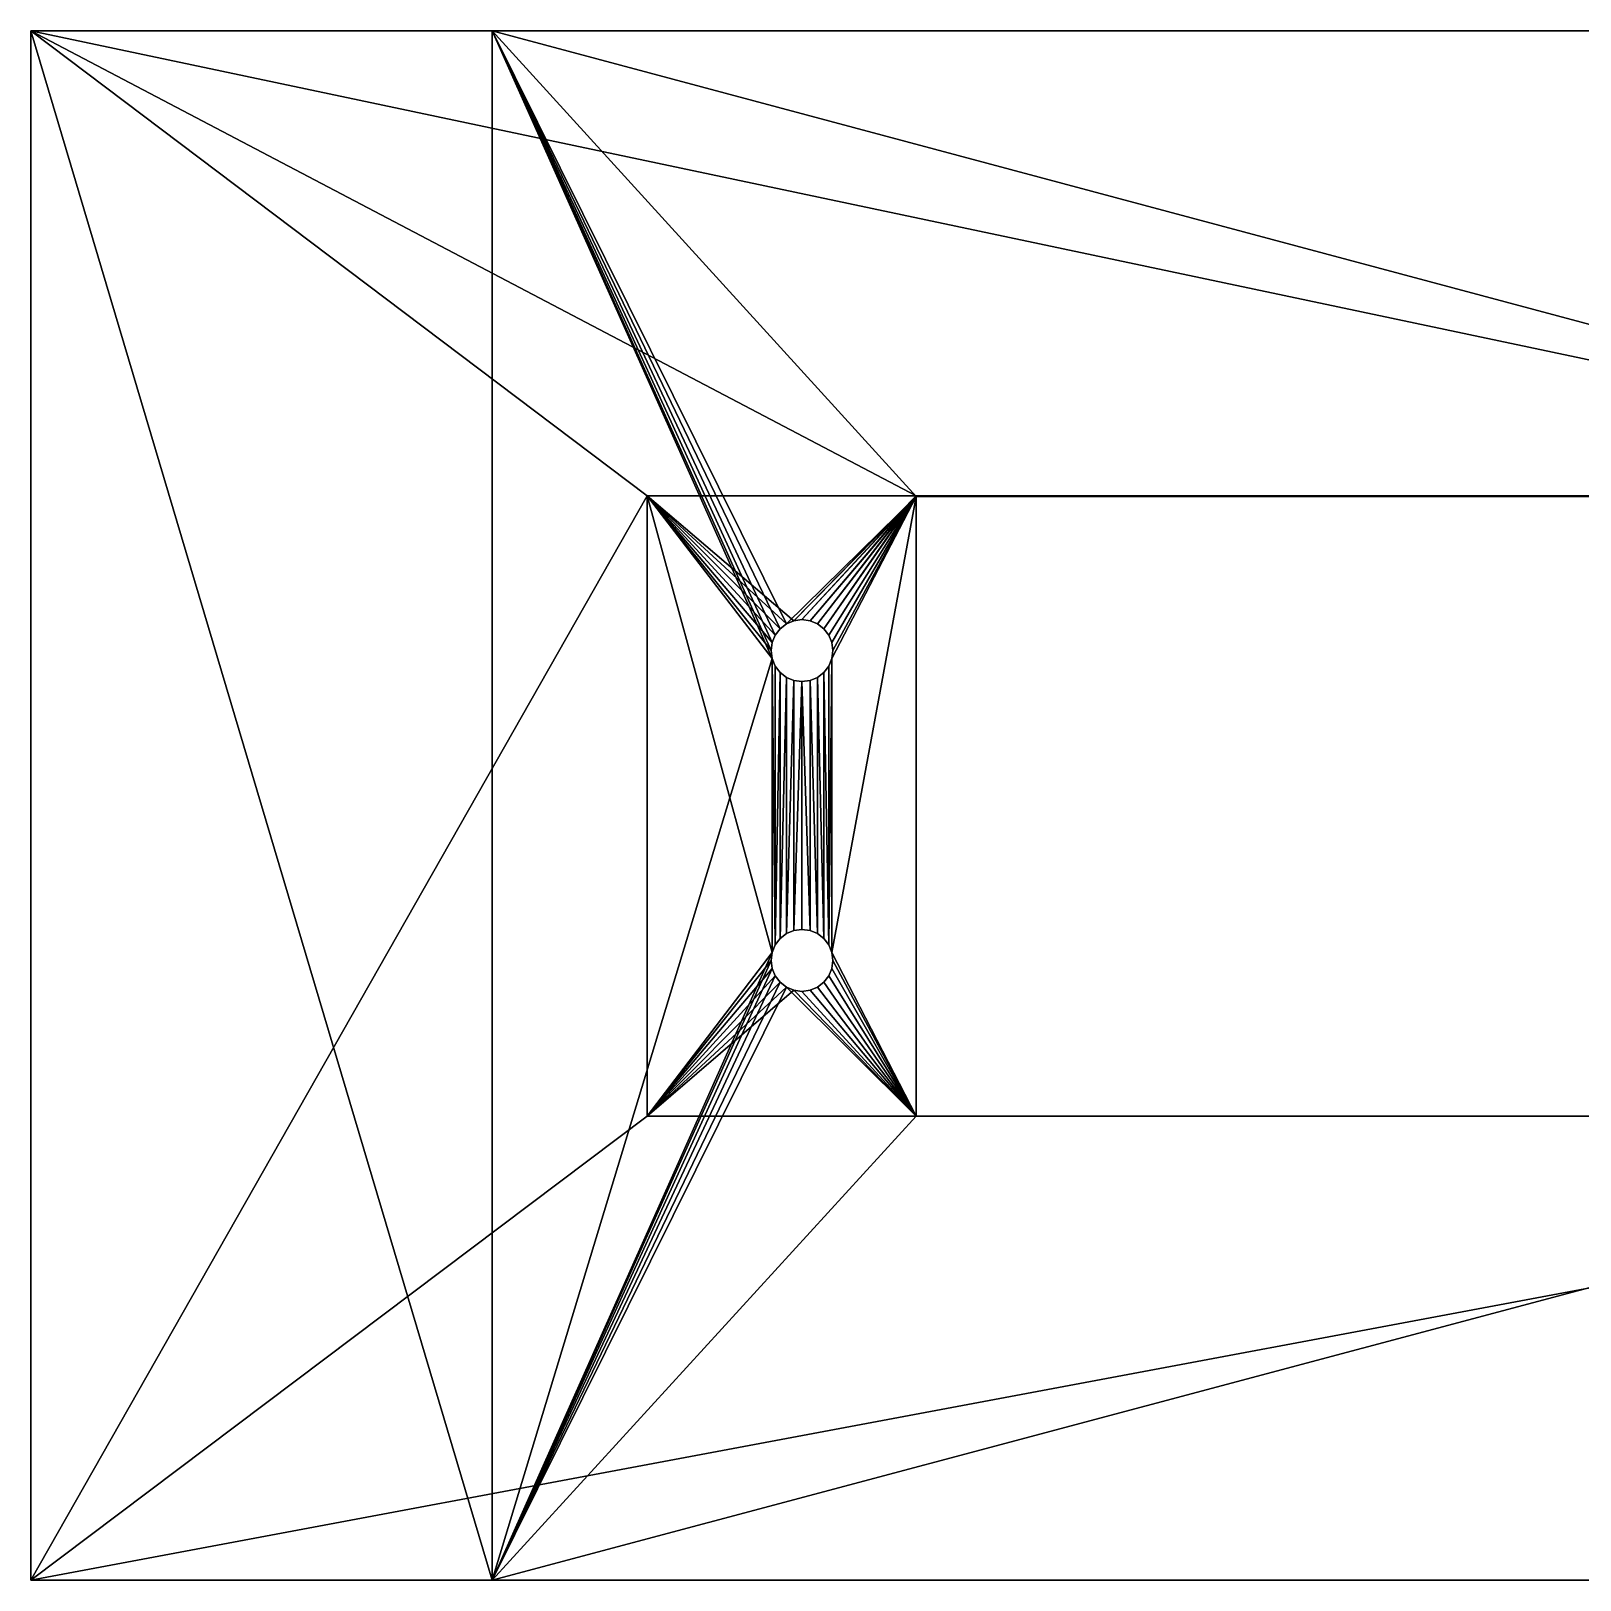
# Model space of a CAD drawing. Extents: x -50 to 50, y -25 to 25.
# Drawn here: x -49.9 to 0.1, y -25 to 25 of the extents above; entities that cross this region are included whole.
import ezdxf

# ---------------------------------------------------------------- set-up
doc = ezdxf.new("R2010")
doc.units = 0

msp = doc.modelspace()

# ---------------------------------------------------------------- linework, layer by layer
for points in [[(21.187241, 10), (-21.312759, 10), (-49.886658, 25)], [(-49.886658, 25), (-21.312759, 10), (-30, 10)], [(-49.886658, 25), (-30, 10), (-49.886658, -25)], [(50.113342, 25), (21.187241, 10), (-49.886658, 25)], [(-49.886658, 25), (-49.886658, -25), (-49.886658, 25, 10)], [(-49.886658, 25, 10), (-49.886658, -25), (-49.886658, -25, 10)], [(-49.886658, 25), (-35, 25, 10), (50.113342, 25)], [(-49.886658, 25), (-49.886658, 25, 10), (-35, 25, 10)], [(-35, 25, 10), (-49.886658, 25, 10), (-35, -25, 10)], [(-35, -25, 10), (-49.886658, 25, 10), (-49.886658, -25, 10)], [(-35, 25, 10), (-35, -25, 10), (-35, 25, 30)], [(-35, 25, 30), (-35, -25, 10), (-35, -25, 30)], [(-35, -25, 30), (-25.965927, 4.741181, 30), (-35, 25, 30)], [(-35, 25, 30), (-25.965927, 4.741181, 30), (-26, 5, 30)], [(-35, 25, 30), (-26, 5, 30), (-25.965927, 5.258819, 30)], [(-25.965927, 5.258819, 30), (-25.866026, 5.5, 30), (-35, 25, 30)], [(-35, 25, 30), (-25.866026, 5.5, 30), (-25.707108, 5.707107, 30)], [(-35, 25, 30), (-25.707108, 5.707107, 30), (-25.5, 5.866025, 30)], [(-35, 25, 30), (-25.5, 5.866025, 30), (-21.312759, 9.973279, 30)], [(-21.312759, 9.973279, 30), (21.187241, 9.973279, 30), (-35, 25, 30)], [(-35, 25, 30), (21.187241, 9.973279, 30), (37.349258, 25, 30)], [(50.113342, 25), (-35, 25, 10), (37.349258, 25, 10)], [(-35, 25, 30), (37.349258, 25, 30), (-35, 25, 10)], [(-35, 25, 10), (37.349258, 25, 30), (37.349258, 25, 10)], [(-49.886658, -25), (-30, 10), (-30, -10.026721)], [(-30, -10.026721), (-30, 10), (-30, -10.026721, 10)], [(-30, -10.026721, 10), (-30, 10), (-30, 10, 10)], [(-30, 10), (-21.312759, 10), (-30, 10, 10)], [(-30, 10, 10), (-21.312759, 10), (-21.312759, 10, 10)], [(-25.965927, 4.741181, 10), (-25.965927, -4.741181, 10), (-30, 10, 10)], [(-30, 10, 10), (-25.965927, -4.741181, 10), (-30, -10.026721, 10)], [(-21.312759, 10, 10), (-25.25882, 5.965926, 10), (-30, 10, 10)], [(-30, 10, 10), (-25.25882, 5.965926, 10), (-25.5, 5.866025, 10)], [(-30, 10, 10), (-25.5, 5.866025, 10), (-25.707108, 5.707107, 10)], [(-25.707108, 5.707107, 10), (-25.866026, 5.5, 10), (-30, 10, 10)], [(-30, 10, 10), (-25.866026, 5.5, 10), (-25.965927, 5.258819, 10)], [(-30, 10, 10), (-25.965927, 5.258819, 10), (-26, 5, 10)], [(-26, 5, 10), (-25.965927, 4.741181, 10), (-30, 10, 10)], [(-21.312759, 10, 10), (-25, 6, 10), (-25.25882, 5.965926, 10)], [(-24.74118, 5.965926, 10), (-25, 6, 10), (-21.312759, 10, 10)], [(-21.312759, 10, 10), (-24.5, 5.866025, 10), (-24.74118, 5.965926, 10)], [(-21.312759, 10, 10), (-24.292894, 5.707107, 10), (-24.5, 5.866025, 10)], [(-21.312759, 9.973279, 10), (-24.292894, 5.707107, 10), (-21.312759, 10, 10)], [(-21.312759, 9.973279), (-21.312759, 9.973279, 10), (-21.312759, 10)], [(-21.312759, 10), (-21.312759, 9.973279, 10), (-21.312759, 10, 10)], [(21.187241, 9.973279), (-21.312759, 9.973279), (21.187241, 10)], [(21.187241, 10), (-21.312759, 9.973279), (-21.312759, 10)], [(-21.312759, 9.973279, 30), (-25.5, 5.866025, 30), (-25.25882, 5.965926, 30)], [(-21.312759, 9.973279, 30), (-25.25882, 5.965926, 30), (-25, 6, 30)], [(-25, 6, 30), (-24.74118, 5.965926, 30), (-21.312759, 9.973279, 30)], [(-21.312759, 9.973279, 30), (-24.74118, 5.965926, 30), (-24.5, 5.866025, 30)], [(-21.312759, 9.973279, 30), (-24.5, 5.866025, 30), (-24.292894, 5.707107, 30)], [(-21.312759, 9.973279, 10), (-24.133974, 5.5, 10), (-24.292894, 5.707107, 10)], [(-24.292894, 5.707107, 30), (-24.133974, 5.5, 30), (-21.312759, 9.973279, 30)], [(-21.312759, 9.973279, 10), (-24.034075, 5.258819, 10), (-24.133974, 5.5, 10)], [(-21.312759, 9.973279, 30), (-24.133974, 5.5, 30), (-24.034075, 5.258819, 30)], [(-21.312759, -10.026721, 10), (-24.034075, -4.741181, 10), (-21.312759, 9.973279, 10)], [(-21.312759, 9.973279, 10), (-24.034075, -4.741181, 10), (-24.034075, 4.741181, 10)], [(-21.312759, 9.973279, 10), (-24.034075, 4.741181, 10), (-24, 5, 10)], [(-24, 5, 10), (-24.034075, 5.258819, 10), (-21.312759, 9.973279, 10)], [(-24.034075, 4.741181, 30), (-24.034075, -4.741181, 30), (-21.312759, 9.973279, 30)], [(-21.312759, 9.973279, 30), (-24.034075, -4.741181, 30), (-21.312759, -10.026721, 30)], [(-24.034075, 5.258819, 30), (-24, 5, 30), (-21.312759, 9.973279, 30)], [(-21.312759, 9.973279, 30), (-24, 5, 30), (-24.034075, 4.741181, 30)], [(21.187241, 9.973279, 30), (-21.312759, 9.973279, 30), (21.187241, 9.973279, 10)], [(21.187241, 9.973279, 10), (-21.312759, 9.973279, 30), (-21.312759, 9.973279, 10)], [(21.187241, 9.973279, 10), (-21.312759, 9.973279, 10), (21.187241, 9.973279)], [(21.187241, 9.973279), (-21.312759, 9.973279, 10), (-21.312759, 9.973279)], [(-21.312759, -10.026721, 10), (-21.312759, 9.973279, 10), (-21.312759, -10.026721, 30)], [(-21.312759, -10.026721, 30), (-21.312759, 9.973279, 10), (-21.312759, 9.973279, 30)], [(-25, 6, 10), (-25, 6, 15), (-25.25882, 5.965926, 10)], [(-25.25882, 5.965926, 10), (-25, 6, 15), (-25.25882, 5.965926, 15)], [(-25.25882, 5.965926, 30), (-25.25882, 5.965926, 25), (-25, 6, 30)], [(-25, 6, 30), (-25.25882, 5.965926, 25), (-25, 6, 25)], [(-25, 6, 15), (-25, 6, 20), (-25.25882, 5.965926, 15)], [(-25.25882, 5.965926, 15), (-25, 6, 20), (-25.25882, 5.965926, 20)], [(-25, 6, 20), (-25, 6, 25), (-25.25882, 5.965926, 20)], [(-25.25882, 5.965926, 20), (-25, 6, 25), (-25.25882, 5.965926, 25)], [(-24.74118, 5.965926, 10), (-24.74118, 5.965926, 15), (-25, 6, 10)], [(-25, 6, 10), (-24.74118, 5.965926, 15), (-25, 6, 15)], [(-25, 6, 30), (-25, 6, 25), (-24.74118, 5.965926, 30)], [(-24.74118, 5.965926, 30), (-25, 6, 25), (-24.74118, 5.965926, 25)], [(-24.74118, 5.965926, 15), (-24.74118, 5.965926, 20), (-25, 6, 15)], [(-25, 6, 15), (-24.74118, 5.965926, 20), (-25, 6, 20)], [(-24.74118, 5.965926, 20), (-24.74118, 5.965926, 25), (-25, 6, 20)], [(-25, 6, 20), (-24.74118, 5.965926, 25), (-25, 6, 25)], [(-25.866026, 5.5, 10), (-25.866026, 5.5, 15), (-25.965927, 5.258819, 10)], [(-25.965927, 5.258819, 10), (-25.866026, 5.5, 15), (-25.965927, 5.258819, 15)], [(-25.965927, 5.258819, 30), (-25.965927, 5.258819, 25), (-25.866026, 5.5, 30)], [(-25.866026, 5.5, 30), (-25.965927, 5.258819, 25), (-25.866026, 5.5, 25)], [(-25.866026, 5.5, 15), (-25.866026, 5.5, 20), (-25.965927, 5.258819, 15)], [(-25.965927, 5.258819, 15), (-25.866026, 5.5, 20), (-25.965927, 5.258819, 20)], [(-25.866026, 5.5, 20), (-25.866026, 5.5, 25), (-25.965927, 5.258819, 20)], [(-25.965927, 5.258819, 20), (-25.866026, 5.5, 25), (-25.965927, 5.258819, 25)], [(-25.707108, 5.707107, 10), (-25.707108, 5.707107, 15), (-25.866026, 5.5, 10)], [(-25.866026, 5.5, 10), (-25.707108, 5.707107, 15), (-25.866026, 5.5, 15)], [(-25.866026, 5.5, 30), (-25.866026, 5.5, 25), (-25.707108, 5.707107, 30)], [(-25.707108, 5.707107, 30), (-25.866026, 5.5, 25), (-25.707108, 5.707107, 25)], [(-25.707108, 5.707107, 15), (-25.707108, 5.707107, 20), (-25.866026, 5.5, 15)], [(-25.866026, 5.5, 15), (-25.707108, 5.707107, 20), (-25.866026, 5.5, 20)], [(-25.707108, 5.707107, 20), (-25.707108, 5.707107, 25), (-25.866026, 5.5, 20)], [(-25.866026, 5.5, 20), (-25.707108, 5.707107, 25), (-25.866026, 5.5, 25)], [(-25.5, 5.866025, 10), (-25.5, 5.866025, 15), (-25.707108, 5.707107, 10)], [(-25.707108, 5.707107, 10), (-25.5, 5.866025, 15), (-25.707108, 5.707107, 15)], [(-25.707108, 5.707107, 30), (-25.707108, 5.707107, 25), (-25.5, 5.866025, 30)], [(-25.5, 5.866025, 30), (-25.707108, 5.707107, 25), (-25.5, 5.866025, 25)], [(-25.5, 5.866025, 15), (-25.5, 5.866025, 20), (-25.707108, 5.707107, 15)], [(-25.707108, 5.707107, 15), (-25.5, 5.866025, 20), (-25.707108, 5.707107, 20)], [(-25.5, 5.866025, 20), (-25.5, 5.866025, 25), (-25.707108, 5.707107, 20)], [(-25.707108, 5.707107, 20), (-25.5, 5.866025, 25), (-25.707108, 5.707107, 25)], [(-25.25882, 5.965926, 10), (-25.25882, 5.965926, 15), (-25.5, 5.866025, 10)], [(-25.5, 5.866025, 10), (-25.25882, 5.965926, 15), (-25.5, 5.866025, 15)], [(-25.5, 5.866025, 30), (-25.5, 5.866025, 25), (-25.25882, 5.965926, 30)], [(-25.25882, 5.965926, 30), (-25.5, 5.866025, 25), (-25.25882, 5.965926, 25)], [(-25.25882, 5.965926, 15), (-25.25882, 5.965926, 20), (-25.5, 5.866025, 15)], [(-25.5, 5.866025, 15), (-25.25882, 5.965926, 20), (-25.5, 5.866025, 20)], [(-25.25882, 5.965926, 20), (-25.25882, 5.965926, 25), (-25.5, 5.866025, 20)], [(-25.5, 5.866025, 20), (-25.25882, 5.965926, 25), (-25.5, 5.866025, 25)], [(-24.5, 5.866025, 10), (-24.5, 5.866025, 15), (-24.74118, 5.965926, 10)], [(-24.74118, 5.965926, 10), (-24.5, 5.866025, 15), (-24.74118, 5.965926, 15)], [(-24.74118, 5.965926, 30), (-24.74118, 5.965926, 25), (-24.5, 5.866025, 30)], [(-24.5, 5.866025, 30), (-24.74118, 5.965926, 25), (-24.5, 5.866025, 25)], [(-24.5, 5.866025, 15), (-24.5, 5.866025, 20), (-24.74118, 5.965926, 15)], [(-24.74118, 5.965926, 15), (-24.5, 5.866025, 20), (-24.74118, 5.965926, 20)], [(-24.5, 5.866025, 20), (-24.5, 5.866025, 25), (-24.74118, 5.965926, 20)], [(-24.74118, 5.965926, 20), (-24.5, 5.866025, 25), (-24.74118, 5.965926, 25)], [(-24.292894, 5.707107, 10), (-24.292894, 5.707107, 15), (-24.5, 5.866025, 10)], [(-24.5, 5.866025, 10), (-24.292894, 5.707107, 15), (-24.5, 5.866025, 15)], [(-24.5, 5.866025, 30), (-24.5, 5.866025, 25), (-24.292894, 5.707107, 30)], [(-24.292894, 5.707107, 30), (-24.5, 5.866025, 25), (-24.292894, 5.707107, 25)], [(-24.292894, 5.707107, 15), (-24.292894, 5.707107, 20), (-24.5, 5.866025, 15)], [(-24.5, 5.866025, 15), (-24.292894, 5.707107, 20), (-24.5, 5.866025, 20)], [(-24.292894, 5.707107, 20), (-24.292894, 5.707107, 25), (-24.5, 5.866025, 20)], [(-24.5, 5.866025, 20), (-24.292894, 5.707107, 25), (-24.5, 5.866025, 25)], [(-24.133974, 5.5, 10), (-24.133974, 5.5, 15), (-24.292894, 5.707107, 10)], [(-24.292894, 5.707107, 10), (-24.133974, 5.5, 15), (-24.292894, 5.707107, 15)], [(-24.292894, 5.707107, 30), (-24.292894, 5.707107, 25), (-24.133974, 5.5, 30)], [(-24.133974, 5.5, 30), (-24.292894, 5.707107, 25), (-24.133974, 5.5, 25)], [(-24.133974, 5.5, 15), (-24.133974, 5.5, 20), (-24.292894, 5.707107, 15)], [(-24.292894, 5.707107, 15), (-24.133974, 5.5, 20), (-24.292894, 5.707107, 20)], [(-24.133974, 5.5, 20), (-24.133974, 5.5, 25), (-24.292894, 5.707107, 20)], [(-24.292894, 5.707107, 20), (-24.133974, 5.5, 25), (-24.292894, 5.707107, 25)], [(-24.034075, 5.258819, 10), (-24.034075, 5.258819, 15), (-24.133974, 5.5, 10)], [(-24.133974, 5.5, 10), (-24.034075, 5.258819, 15), (-24.133974, 5.5, 15)], [(-24.133974, 5.5, 30), (-24.133974, 5.5, 25), (-24.034075, 5.258819, 30)], [(-24.034075, 5.258819, 30), (-24.133974, 5.5, 25), (-24.034075, 5.258819, 25)], [(-24.034075, 5.258819, 15), (-24.034075, 5.258819, 20), (-24.133974, 5.5, 15)], [(-24.133974, 5.5, 15), (-24.034075, 5.258819, 20), (-24.133974, 5.5, 20)], [(-24.034075, 5.258819, 20), (-24.034075, 5.258819, 25), (-24.133974, 5.5, 20)], [(-24.133974, 5.5, 20), (-24.034075, 5.258819, 25), (-24.133974, 5.5, 25)], [(-25.965927, 5.258819, 10), (-25.965927, 5.258819, 15), (-26, 5, 10)], [(-26, 5, 10), (-25.965927, 5.258819, 15), (-26, 5, 15)], [(-26, 5, 30), (-26, 5, 25), (-25.965927, 5.258819, 30)], [(-25.965927, 5.258819, 30), (-26, 5, 25), (-25.965927, 5.258819, 25)], [(-25.965927, 5.258819, 15), (-25.965927, 5.258819, 20), (-26, 5, 15)], [(-26, 5, 15), (-25.965927, 5.258819, 20), (-26, 5, 20)], [(-25.965927, 5.258819, 20), (-25.965927, 5.258819, 25), (-26, 5, 20)], [(-26, 5, 20), (-25.965927, 5.258819, 25), (-26, 5, 25)], [(-26, 5, 10), (-26, 5, 15), (-25.965927, 4.741181, 10)], [(-25.965927, 4.741181, 10), (-26, 5, 15), (-25.965927, 4.741181, 15)], [(-25.965927, 4.741181, 30), (-25.965927, 4.741181, 25), (-26, 5, 30)], [(-26, 5, 30), (-25.965927, 4.741181, 25), (-26, 5, 25)], [(-26, 5, 15), (-26, 5, 20), (-25.965927, 4.741181, 15)], [(-25.965927, 4.741181, 15), (-26, 5, 20), (-25.965927, 4.741181, 20)], [(-26, 5, 20), (-26, 5, 25), (-25.965927, 4.741181, 20)], [(-25.965927, 4.741181, 20), (-26, 5, 25), (-25.965927, 4.741181, 25)], [(-24, 5, 10), (-24, 5, 15), (-24.034075, 5.258819, 10)], [(-24.034075, 5.258819, 10), (-24, 5, 15), (-24.034075, 5.258819, 15)], [(-24.034075, 5.258819, 30), (-24.034075, 5.258819, 25), (-24, 5, 30)], [(-24, 5, 30), (-24.034075, 5.258819, 25), (-24, 5, 25)], [(-24, 5, 15), (-24, 5, 20), (-24.034075, 5.258819, 15)], [(-24.034075, 5.258819, 15), (-24, 5, 20), (-24.034075, 5.258819, 20)], [(-24, 5, 20), (-24, 5, 25), (-24.034075, 5.258819, 20)], [(-24.034075, 5.258819, 20), (-24, 5, 25), (-24.034075, 5.258819, 25)], [(-24.034075, 4.741181, 10), (-24.034075, 4.741181, 15), (-24, 5, 10)], [(-24, 5, 10), (-24.034075, 4.741181, 15), (-24, 5, 15)], [(-24, 5, 30), (-24, 5, 25), (-24.034075, 4.741181, 30)], [(-24.034075, 4.741181, 30), (-24, 5, 25), (-24.034075, 4.741181, 25)], [(-24.034075, 4.741181, 15), (-24.034075, 4.741181, 20), (-24, 5, 15)], [(-24, 5, 15), (-24.034075, 4.741181, 20), (-24, 5, 20)], [(-24.034075, 4.741181, 20), (-24.034075, 4.741181, 25), (-24, 5, 20)], [(-24, 5, 20), (-24.034075, 4.741181, 25), (-24, 5, 25)], [(-35, -25, 30), (-25.965927, -4.741181, 30), (-25.965927, 4.741181, 30)], [(-25.866026, 4.5, 10), (-25.866026, -4.5, 10), (-25.965927, 4.741181, 10)], [(-25.965927, 4.741181, 10), (-25.866026, -4.5, 10), (-25.965927, -4.741181, 10)], [(-25.965927, 4.741181, 10), (-25.965927, 4.741181, 15), (-25.866026, 4.5, 10)], [(-25.866026, 4.5, 10), (-25.965927, 4.741181, 15), (-25.866026, 4.5, 15)], [(-25.866026, 4.5, 30), (-25.866026, 4.5, 25), (-25.965927, 4.741181, 30)], [(-25.965927, 4.741181, 30), (-25.866026, 4.5, 25), (-25.965927, 4.741181, 25)], [(-25.965927, 4.741181, 15), (-25.965927, 4.741181, 20), (-25.866026, 4.5, 15)], [(-25.866026, 4.5, 15), (-25.965927, 4.741181, 20), (-25.866026, 4.5, 20)], [(-25.965927, 4.741181, 20), (-25.965927, 4.741181, 25), (-25.866026, 4.5, 20)], [(-25.866026, 4.5, 20), (-25.965927, 4.741181, 25), (-25.866026, 4.5, 25)], [(-25.965927, 4.741181, 30), (-25.965927, -4.741181, 30), (-25.866026, -4.5, 30)], [(-25.965927, 4.741181, 30), (-25.866026, -4.5, 30), (-25.866026, 4.5, 30)], [(-25.707108, 4.292893, 10), (-25.866026, -4.5, 10), (-25.866026, 4.5, 10)], [(-25.866026, 4.5, 10), (-25.866026, 4.5, 15), (-25.707108, 4.292893, 10)], [(-25.707108, 4.292893, 10), (-25.866026, 4.5, 15), (-25.707108, 4.292893, 15)], [(-25.707108, 4.292893, 30), (-25.707108, 4.292893, 25), (-25.866026, 4.5, 30)], [(-25.866026, 4.5, 30), (-25.707108, 4.292893, 25), (-25.866026, 4.5, 25)], [(-25.866026, 4.5, 15), (-25.866026, 4.5, 20), (-25.707108, 4.292893, 15)], [(-25.707108, 4.292893, 15), (-25.866026, 4.5, 20), (-25.707108, 4.292893, 20)], [(-25.866026, 4.5, 20), (-25.866026, 4.5, 25), (-25.707108, 4.292893, 20)], [(-25.707108, 4.292893, 20), (-25.866026, 4.5, 25), (-25.707108, 4.292893, 25)], [(-25.866026, 4.5, 30), (-25.866026, -4.5, 30), (-25.707108, 4.292893, 30)], [(-24.133974, 4.5, 10), (-24.133974, -4.5, 10), (-24.292894, 4.292893, 10)], [(-24.292894, 4.292893, 10), (-24.292894, 4.292893, 15), (-24.133974, 4.5, 10)], [(-24.133974, 4.5, 10), (-24.292894, 4.292893, 15), (-24.133974, 4.5, 15)], [(-24.133974, 4.5, 30), (-24.133974, 4.5, 25), (-24.292894, 4.292893, 30)], [(-24.292894, 4.292893, 30), (-24.133974, 4.5, 25), (-24.292894, 4.292893, 25)], [(-24.292894, 4.292893, 15), (-24.292894, 4.292893, 20), (-24.133974, 4.5, 15)], [(-24.133974, 4.5, 15), (-24.292894, 4.292893, 20), (-24.133974, 4.5, 20)], [(-24.292894, 4.292893, 20), (-24.292894, 4.292893, 25), (-24.133974, 4.5, 20)], [(-24.133974, 4.5, 20), (-24.292894, 4.292893, 25), (-24.133974, 4.5, 25)], [(-24.292894, 4.292893, 30), (-24.133974, -4.5, 30), (-24.133974, 4.5, 30)], [(-24.034075, -4.741181, 10), (-24.133974, -4.5, 10), (-24.034075, 4.741181, 10)], [(-24.034075, 4.741181, 10), (-24.133974, -4.5, 10), (-24.133974, 4.5, 10)], [(-24.133974, 4.5, 10), (-24.133974, 4.5, 15), (-24.034075, 4.741181, 10)], [(-24.034075, 4.741181, 10), (-24.133974, 4.5, 15), (-24.034075, 4.741181, 15)], [(-24.034075, 4.741181, 30), (-24.034075, 4.741181, 25), (-24.133974, 4.5, 30)], [(-24.133974, 4.5, 30), (-24.034075, 4.741181, 25), (-24.133974, 4.5, 25)], [(-24.133974, 4.5, 15), (-24.133974, 4.5, 20), (-24.034075, 4.741181, 15)], [(-24.034075, 4.741181, 15), (-24.133974, 4.5, 20), (-24.034075, 4.741181, 20)], [(-24.133974, 4.5, 20), (-24.133974, 4.5, 25), (-24.034075, 4.741181, 20)], [(-24.034075, 4.741181, 20), (-24.133974, 4.5, 25), (-24.034075, 4.741181, 25)], [(-24.133974, 4.5, 30), (-24.133974, -4.5, 30), (-24.034075, 4.741181, 30)], [(-24.034075, 4.741181, 30), (-24.133974, -4.5, 30), (-24.034075, -4.741181, 30)], [(-25.707108, 4.292893, 10), (-25.707108, -4.292893, 10), (-25.866026, -4.5, 10)], [(-25.707108, 4.292893, 30), (-25.866026, -4.5, 30), (-25.707108, -4.292893, 30)], [(-25.5, 4.133975, 10), (-25.707108, -4.292893, 10), (-25.707108, 4.292893, 10)], [(-25.707108, 4.292893, 10), (-25.707108, 4.292893, 15), (-25.5, 4.133975, 10)], [(-25.5, 4.133975, 10), (-25.707108, 4.292893, 15), (-25.5, 4.133975, 15)], [(-25.5, 4.133975, 30), (-25.5, 4.133975, 25), (-25.707108, 4.292893, 30)], [(-25.707108, 4.292893, 30), (-25.5, 4.133975, 25), (-25.707108, 4.292893, 25)], [(-25.707108, 4.292893, 15), (-25.707108, 4.292893, 20), (-25.5, 4.133975, 15)], [(-25.5, 4.133975, 15), (-25.707108, 4.292893, 20), (-25.5, 4.133975, 20)], [(-25.707108, 4.292893, 20), (-25.707108, 4.292893, 25), (-25.5, 4.133975, 20)], [(-25.5, 4.133975, 20), (-25.707108, 4.292893, 25), (-25.5, 4.133975, 25)], [(-25.707108, 4.292893, 30), (-25.707108, -4.292893, 30), (-25.5, 4.133975, 30)], [(-25.5, 4.133975, 10), (-25.5, -4.133975, 10), (-25.707108, -4.292893, 10)], [(-25.5, 4.133975, 30), (-25.707108, -4.292893, 30), (-25.5, -4.133975, 30)], [(-25.25882, 4.034074, 10), (-25.5, -4.133975, 10), (-25.5, 4.133975, 10)], [(-25.5, 4.133975, 10), (-25.5, 4.133975, 15), (-25.25882, 4.034074, 10)], [(-25.25882, 4.034074, 10), (-25.5, 4.133975, 15), (-25.25882, 4.034074, 15)], [(-25.25882, 4.034074, 30), (-25.25882, 4.034074, 25), (-25.5, 4.133975, 30)], [(-25.5, 4.133975, 30), (-25.25882, 4.034074, 25), (-25.5, 4.133975, 25)], [(-25.5, 4.133975, 15), (-25.5, 4.133975, 20), (-25.25882, 4.034074, 15)], [(-25.25882, 4.034074, 15), (-25.5, 4.133975, 20), (-25.25882, 4.034074, 20)], [(-25.5, 4.133975, 20), (-25.5, 4.133975, 25), (-25.25882, 4.034074, 20)], [(-25.25882, 4.034074, 20), (-25.5, 4.133975, 25), (-25.25882, 4.034074, 25)], [(-25.5, 4.133975, 30), (-25.5, -4.133975, 30), (-25.25882, 4.034074, 30)], [(-25.25882, 4.034074, 10), (-25.25882, -4.034074, 10), (-25.5, -4.133975, 10)], [(-25.25882, 4.034074, 30), (-25.5, -4.133975, 30), (-25.25882, -4.034074, 30)], [(-25, 4, 10), (-25.25882, -4.034074, 10), (-25.25882, 4.034074, 10)], [(-25.25882, 4.034074, 10), (-25.25882, 4.034074, 15), (-25, 4, 10)], [(-25, 4, 10), (-25.25882, 4.034074, 15), (-25, 4, 15)], [(-25, 4, 30), (-25, 4, 25), (-25.25882, 4.034074, 30)], [(-25.25882, 4.034074, 30), (-25, 4, 25), (-25.25882, 4.034074, 25)], [(-25.25882, 4.034074, 15), (-25.25882, 4.034074, 20), (-25, 4, 15)], [(-25, 4, 15), (-25.25882, 4.034074, 20), (-25, 4, 20)], [(-25.25882, 4.034074, 20), (-25.25882, 4.034074, 25), (-25, 4, 20)], [(-25, 4, 20), (-25.25882, 4.034074, 25), (-25, 4, 25)], [(-25.25882, 4.034074, 30), (-25.25882, -4.034074, 30), (-25, 4, 30)], [(-25, 4, 10), (-25, -4, 10), (-25.25882, -4.034074, 10)], [(-25, 4, 30), (-25.25882, -4.034074, 30), (-25, -4, 30)], [(-24.74118, 4.034074, 10), (-24.74118, -4.034074, 10), (-25, 4, 10)], [(-25, 4, 10), (-25, 4, 15), (-24.74118, 4.034074, 10)], [(-24.74118, 4.034074, 10), (-25, 4, 15), (-24.74118, 4.034074, 15)], [(-24.74118, 4.034074, 30), (-24.74118, 4.034074, 25), (-25, 4, 30)], [(-25, 4, 30), (-24.74118, 4.034074, 25), (-25, 4, 25)], [(-25, 4, 15), (-25, 4, 20), (-24.74118, 4.034074, 15)], [(-24.74118, 4.034074, 15), (-25, 4, 20), (-24.74118, 4.034074, 20)], [(-25, 4, 20), (-25, 4, 25), (-24.74118, 4.034074, 20)], [(-24.74118, 4.034074, 20), (-25, 4, 25), (-24.74118, 4.034074, 25)], [(-25, 4, 30), (-24.74118, -4.034074, 30), (-24.74118, 4.034074, 30)], [(-25, 4, 10), (-24.74118, -4.034074, 10), (-25, -4, 10)], [(-25, 4, 30), (-25, -4, 30), (-24.74118, -4.034074, 30)], [(-24.5, 4.133975, 10), (-24.5, -4.133975, 10), (-24.74118, 4.034074, 10)], [(-24.74118, 4.034074, 10), (-24.74118, 4.034074, 15), (-24.5, 4.133975, 10)], [(-24.5, 4.133975, 10), (-24.74118, 4.034074, 15), (-24.5, 4.133975, 15)], [(-24.5, 4.133975, 30), (-24.5, 4.133975, 25), (-24.74118, 4.034074, 30)], [(-24.74118, 4.034074, 30), (-24.5, 4.133975, 25), (-24.74118, 4.034074, 25)], [(-24.74118, 4.034074, 15), (-24.74118, 4.034074, 20), (-24.5, 4.133975, 15)], [(-24.5, 4.133975, 15), (-24.74118, 4.034074, 20), (-24.5, 4.133975, 20)], [(-24.74118, 4.034074, 20), (-24.74118, 4.034074, 25), (-24.5, 4.133975, 20)], [(-24.5, 4.133975, 20), (-24.74118, 4.034074, 25), (-24.5, 4.133975, 25)], [(-24.74118, 4.034074, 30), (-24.5, -4.133975, 30), (-24.5, 4.133975, 30)], [(-24.74118, 4.034074, 10), (-24.5, -4.133975, 10), (-24.74118, -4.034074, 10)], [(-24.74118, 4.034074, 30), (-24.74118, -4.034074, 30), (-24.5, -4.133975, 30)], [(-24.292894, 4.292893, 10), (-24.292894, -4.292893, 10), (-24.5, 4.133975, 10)], [(-24.5, 4.133975, 10), (-24.5, 4.133975, 15), (-24.292894, 4.292893, 10)], [(-24.292894, 4.292893, 10), (-24.5, 4.133975, 15), (-24.292894, 4.292893, 15)], [(-24.292894, 4.292893, 30), (-24.292894, 4.292893, 25), (-24.5, 4.133975, 30)], [(-24.5, 4.133975, 30), (-24.292894, 4.292893, 25), (-24.5, 4.133975, 25)], [(-24.5, 4.133975, 15), (-24.5, 4.133975, 20), (-24.292894, 4.292893, 15)], [(-24.292894, 4.292893, 15), (-24.5, 4.133975, 20), (-24.292894, 4.292893, 20)], [(-24.5, 4.133975, 20), (-24.5, 4.133975, 25), (-24.292894, 4.292893, 20)], [(-24.292894, 4.292893, 20), (-24.5, 4.133975, 25), (-24.292894, 4.292893, 25)], [(-24.5, 4.133975, 30), (-24.292894, -4.292893, 30), (-24.292894, 4.292893, 30)], [(-24.5, 4.133975, 10), (-24.292894, -4.292893, 10), (-24.5, -4.133975, 10)], [(-24.5, 4.133975, 30), (-24.5, -4.133975, 30), (-24.292894, -4.292893, 30)], [(-24.292894, 4.292893, 10), (-24.133974, -4.5, 10), (-24.292894, -4.292893, 10)], [(-24.292894, 4.292893, 30), (-24.292894, -4.292893, 30), (-24.133974, -4.5, 30)], [(-25, -4, 10), (-25, -4, 15), (-25.25882, -4.034074, 10)], [(-25.25882, -4.034074, 10), (-25, -4, 15), (-25.25882, -4.034074, 15)], [(-25.25882, -4.034074, 30), (-25.25882, -4.034074, 25), (-25, -4, 30)], [(-25, -4, 30), (-25.25882, -4.034074, 25), (-25, -4, 25)], [(-25, -4, 15), (-25, -4, 20), (-25.25882, -4.034074, 15)], [(-25.25882, -4.034074, 15), (-25, -4, 20), (-25.25882, -4.034074, 20)], [(-25, -4, 20), (-25, -4, 25), (-25.25882, -4.034074, 20)], [(-25.25882, -4.034074, 20), (-25, -4, 25), (-25.25882, -4.034074, 25)], [(-24.74118, -4.034074, 10), (-24.74118, -4.034074, 15), (-25, -4, 10)], [(-25, -4, 10), (-24.74118, -4.034074, 15), (-25, -4, 15)], [(-25, -4, 30), (-25, -4, 25), (-24.74118, -4.034074, 30)], [(-24.74118, -4.034074, 30), (-25, -4, 25), (-24.74118, -4.034074, 25)], [(-24.74118, -4.034074, 15), (-24.74118, -4.034074, 20), (-25, -4, 15)], [(-25, -4, 15), (-24.74118, -4.034074, 20), (-25, -4, 20)], [(-24.74118, -4.034074, 20), (-24.74118, -4.034074, 25), (-25, -4, 20)], [(-25, -4, 20), (-24.74118, -4.034074, 25), (-25, -4, 25)], [(-25.866026, -4.5, 10), (-25.866026, -4.5, 15), (-25.965927, -4.741181, 10)], [(-25.965927, -4.741181, 10), (-25.866026, -4.5, 15), (-25.965927, -4.741181, 15)], [(-25.965927, -4.741181, 30), (-25.965927, -4.741181, 25), (-25.866026, -4.5, 30)], [(-25.866026, -4.5, 30), (-25.965927, -4.741181, 25), (-25.866026, -4.5, 25)], [(-25.866026, -4.5, 15), (-25.866026, -4.5, 20), (-25.965927, -4.741181, 15)], [(-25.965927, -4.741181, 15), (-25.866026, -4.5, 20), (-25.965927, -4.741181, 20)], [(-25.866026, -4.5, 20), (-25.866026, -4.5, 25), (-25.965927, -4.741181, 20)], [(-25.965927, -4.741181, 20), (-25.866026, -4.5, 25), (-25.965927, -4.741181, 25)], [(-25.707108, -4.292893, 10), (-25.707108, -4.292893, 15), (-25.866026, -4.5, 10)], [(-25.866026, -4.5, 10), (-25.707108, -4.292893, 15), (-25.866026, -4.5, 15)], [(-25.866026, -4.5, 30), (-25.866026, -4.5, 25), (-25.707108, -4.292893, 30)], [(-25.707108, -4.292893, 30), (-25.866026, -4.5, 25), (-25.707108, -4.292893, 25)], [(-25.707108, -4.292893, 15), (-25.707108, -4.292893, 20), (-25.866026, -4.5, 15)], [(-25.866026, -4.5, 15), (-25.707108, -4.292893, 20), (-25.866026, -4.5, 20)], [(-25.707108, -4.292893, 20), (-25.707108, -4.292893, 25), (-25.866026, -4.5, 20)], [(-25.866026, -4.5, 20), (-25.707108, -4.292893, 25), (-25.866026, -4.5, 25)], [(-25.5, -4.133975, 10), (-25.5, -4.133975, 15), (-25.707108, -4.292893, 10)], [(-25.707108, -4.292893, 10), (-25.5, -4.133975, 15), (-25.707108, -4.292893, 15)], [(-25.707108, -4.292893, 30), (-25.707108, -4.292893, 25), (-25.5, -4.133975, 30)], [(-25.5, -4.133975, 30), (-25.707108, -4.292893, 25), (-25.5, -4.133975, 25)], [(-25.5, -4.133975, 15), (-25.5, -4.133975, 20), (-25.707108, -4.292893, 15)], [(-25.707108, -4.292893, 15), (-25.5, -4.133975, 20), (-25.707108, -4.292893, 20)], [(-25.5, -4.133975, 20), (-25.5, -4.133975, 25), (-25.707108, -4.292893, 20)], [(-25.707108, -4.292893, 20), (-25.5, -4.133975, 25), (-25.707108, -4.292893, 25)], [(-25.25882, -4.034074, 10), (-25.25882, -4.034074, 15), (-25.5, -4.133975, 10)], [(-25.5, -4.133975, 10), (-25.25882, -4.034074, 15), (-25.5, -4.133975, 15)], [(-25.5, -4.133975, 30), (-25.5, -4.133975, 25), (-25.25882, -4.034074, 30)], [(-25.25882, -4.034074, 30), (-25.5, -4.133975, 25), (-25.25882, -4.034074, 25)], [(-25.25882, -4.034074, 15), (-25.25882, -4.034074, 20), (-25.5, -4.133975, 15)], [(-25.5, -4.133975, 15), (-25.25882, -4.034074, 20), (-25.5, -4.133975, 20)], [(-25.25882, -4.034074, 20), (-25.25882, -4.034074, 25), (-25.5, -4.133975, 20)], [(-25.5, -4.133975, 20), (-25.25882, -4.034074, 25), (-25.5, -4.133975, 25)], [(-24.5, -4.133975, 10), (-24.5, -4.133975, 15), (-24.74118, -4.034074, 10)], [(-24.74118, -4.034074, 10), (-24.5, -4.133975, 15), (-24.74118, -4.034074, 15)], [(-24.74118, -4.034074, 30), (-24.74118, -4.034074, 25), (-24.5, -4.133975, 30)], [(-24.5, -4.133975, 30), (-24.74118, -4.034074, 25), (-24.5, -4.133975, 25)], [(-24.5, -4.133975, 15), (-24.5, -4.133975, 20), (-24.74118, -4.034074, 15)], [(-24.74118, -4.034074, 15), (-24.5, -4.133975, 20), (-24.74118, -4.034074, 20)], [(-24.5, -4.133975, 20), (-24.5, -4.133975, 25), (-24.74118, -4.034074, 20)], [(-24.74118, -4.034074, 20), (-24.5, -4.133975, 25), (-24.74118, -4.034074, 25)], [(-24.292894, -4.292893, 10), (-24.292894, -4.292893, 15), (-24.5, -4.133975, 10)], [(-24.5, -4.133975, 10), (-24.292894, -4.292893, 15), (-24.5, -4.133975, 15)], [(-24.5, -4.133975, 30), (-24.5, -4.133975, 25), (-24.292894, -4.292893, 30)], [(-24.292894, -4.292893, 30), (-24.5, -4.133975, 25), (-24.292894, -4.292893, 25)], [(-24.292894, -4.292893, 15), (-24.292894, -4.292893, 20), (-24.5, -4.133975, 15)], [(-24.5, -4.133975, 15), (-24.292894, -4.292893, 20), (-24.5, -4.133975, 20)], [(-24.292894, -4.292893, 20), (-24.292894, -4.292893, 25), (-24.5, -4.133975, 20)], [(-24.5, -4.133975, 20), (-24.292894, -4.292893, 25), (-24.5, -4.133975, 25)], [(-24.133974, -4.5, 10), (-24.133974, -4.5, 15), (-24.292894, -4.292893, 10)], [(-24.292894, -4.292893, 10), (-24.133974, -4.5, 15), (-24.292894, -4.292893, 15)], [(-24.292894, -4.292893, 30), (-24.292894, -4.292893, 25), (-24.133974, -4.5, 30)], [(-24.133974, -4.5, 30), (-24.292894, -4.292893, 25), (-24.133974, -4.5, 25)], [(-24.133974, -4.5, 15), (-24.133974, -4.5, 20), (-24.292894, -4.292893, 15)], [(-24.292894, -4.292893, 15), (-24.133974, -4.5, 20), (-24.292894, -4.292893, 20)], [(-24.133974, -4.5, 20), (-24.133974, -4.5, 25), (-24.292894, -4.292893, 20)], [(-24.292894, -4.292893, 20), (-24.133974, -4.5, 25), (-24.292894, -4.292893, 25)], [(-24.034075, -4.741181, 10), (-24.034075, -4.741181, 15), (-24.133974, -4.5, 10)], [(-24.133974, -4.5, 10), (-24.034075, -4.741181, 15), (-24.133974, -4.5, 15)], [(-24.133974, -4.5, 30), (-24.133974, -4.5, 25), (-24.034075, -4.741181, 30)], [(-24.034075, -4.741181, 30), (-24.133974, -4.5, 25), (-24.034075, -4.741181, 25)], [(-24.034075, -4.741181, 15), (-24.034075, -4.741181, 20), (-24.133974, -4.5, 15)], [(-24.133974, -4.5, 15), (-24.034075, -4.741181, 20), (-24.133974, -4.5, 20)], [(-24.034075, -4.741181, 20), (-24.034075, -4.741181, 25), (-24.133974, -4.5, 20)], [(-24.133974, -4.5, 20), (-24.034075, -4.741181, 25), (-24.133974, -4.5, 25)], [(-35, -25, 30), (-26, -5, 30), (-25.965927, -4.741181, 30)], [(-35, -25, 30), (-25.965927, -5.258819, 30), (-26, -5, 30)], [(-30, -10.026721, 10), (-25.965927, -4.741181, 10), (-26, -5, 10)], [(-30, -10.026721, 10), (-26, -5, 10), (-25.965927, -5.258819, 10)], [(-25.965927, -4.741181, 10), (-25.965927, -4.741181, 15), (-26, -5, 10)], [(-26, -5, 10), (-25.965927, -4.741181, 15), (-26, -5, 15)], [(-26, -5, 30), (-26, -5, 25), (-25.965927, -4.741181, 30)], [(-25.965927, -4.741181, 30), (-26, -5, 25), (-25.965927, -4.741181, 25)], [(-25.965927, -4.741181, 15), (-25.965927, -4.741181, 20), (-26, -5, 15)], [(-26, -5, 15), (-25.965927, -4.741181, 20), (-26, -5, 20)], [(-25.965927, -4.741181, 20), (-25.965927, -4.741181, 25), (-26, -5, 20)], [(-26, -5, 20), (-25.965927, -4.741181, 25), (-26, -5, 25)], [(-26, -5, 10), (-26, -5, 15), (-25.965927, -5.258819, 10)], [(-25.965927, -5.258819, 10), (-26, -5, 15), (-25.965927, -5.258819, 15)], [(-25.965927, -5.258819, 30), (-25.965927, -5.258819, 25), (-26, -5, 30)], [(-26, -5, 30), (-25.965927, -5.258819, 25), (-26, -5, 25)], [(-26, -5, 15), (-26, -5, 20), (-25.965927, -5.258819, 15)], [(-25.965927, -5.258819, 15), (-26, -5, 20), (-25.965927, -5.258819, 20)], [(-26, -5, 20), (-26, -5, 25), (-25.965927, -5.258819, 20)], [(-25.965927, -5.258819, 20), (-26, -5, 25), (-25.965927, -5.258819, 25)], [(-21.312759, -10.026721, 10), (-24, -5, 10), (-24.034075, -4.741181, 10)], [(-24, -5, 10), (-24, -5, 15), (-24.034075, -4.741181, 10)], [(-24.034075, -4.741181, 10), (-24, -5, 15), (-24.034075, -4.741181, 15)], [(-24.034075, -4.741181, 30), (-24.034075, -4.741181, 25), (-24, -5, 30)], [(-24, -5, 30), (-24.034075, -4.741181, 25), (-24, -5, 25)], [(-24, -5, 15), (-24, -5, 20), (-24.034075, -4.741181, 15)], [(-24.034075, -4.741181, 15), (-24, -5, 20), (-24.034075, -4.741181, 20)], [(-24, -5, 20), (-24, -5, 25), (-24.034075, -4.741181, 20)], [(-24.034075, -4.741181, 20), (-24, -5, 25), (-24.034075, -4.741181, 25)], [(-24.034075, -4.741181, 30), (-24, -5, 30), (-21.312759, -10.026721, 30)], [(-24.034075, -5.258819, 10), (-24, -5, 10), (-21.312759, -10.026721, 10)], [(-24.034075, -5.258819, 10), (-24.034075, -5.258819, 15), (-24, -5, 10)], [(-24, -5, 10), (-24.034075, -5.258819, 15), (-24, -5, 15)], [(-24, -5, 30), (-24, -5, 25), (-24.034075, -5.258819, 30)], [(-24.034075, -5.258819, 30), (-24, -5, 25), (-24.034075, -5.258819, 25)], [(-24.034075, -5.258819, 15), (-24.034075, -5.258819, 20), (-24, -5, 15)], [(-24, -5, 15), (-24.034075, -5.258819, 20), (-24, -5, 20)], [(-24.034075, -5.258819, 20), (-24.034075, -5.258819, 25), (-24, -5, 20)], [(-24, -5, 20), (-24.034075, -5.258819, 25), (-24, -5, 25)], [(-21.312759, -10.026721, 30), (-24, -5, 30), (-24.034075, -5.258819, 30)], [(-25.866026, -5.5, 30), (-25.965927, -5.258819, 30), (-35, -25, 30)], [(-35, -25, 30), (-25.707108, -5.707107, 30), (-25.866026, -5.5, 30)], [(-25.965927, -5.258819, 10), (-25.866026, -5.5, 10), (-30, -10.026721, 10)], [(-30, -10.026721, 10), (-25.866026, -5.5, 10), (-25.707108, -5.707107, 10)], [(-25.965927, -5.258819, 10), (-25.965927, -5.258819, 15), (-25.866026, -5.5, 10)], [(-25.866026, -5.5, 10), (-25.965927, -5.258819, 15), (-25.866026, -5.5, 15)], [(-25.866026, -5.5, 30), (-25.866026, -5.5, 25), (-25.965927, -5.258819, 30)], [(-25.965927, -5.258819, 30), (-25.866026, -5.5, 25), (-25.965927, -5.258819, 25)], [(-25.965927, -5.258819, 15), (-25.965927, -5.258819, 20), (-25.866026, -5.5, 15)], [(-25.866026, -5.5, 15), (-25.965927, -5.258819, 20), (-25.866026, -5.5, 20)], [(-25.965927, -5.258819, 20), (-25.965927, -5.258819, 25), (-25.866026, -5.5, 20)], [(-25.866026, -5.5, 20), (-25.965927, -5.258819, 25), (-25.866026, -5.5, 25)], [(-25.866026, -5.5, 10), (-25.866026, -5.5, 15), (-25.707108, -5.707107, 10)], [(-25.707108, -5.707107, 10), (-25.866026, -5.5, 15), (-25.707108, -5.707107, 15)], [(-25.707108, -5.707107, 30), (-25.707108, -5.707107, 25), (-25.866026, -5.5, 30)], [(-25.866026, -5.5, 30), (-25.707108, -5.707107, 25), (-25.866026, -5.5, 25)], [(-25.866026, -5.5, 15), (-25.866026, -5.5, 20), (-25.707108, -5.707107, 15)], [(-25.707108, -5.707107, 15), (-25.866026, -5.5, 20), (-25.707108, -5.707107, 20)], [(-25.866026, -5.5, 20), (-25.866026, -5.5, 25), (-25.707108, -5.707107, 20)], [(-25.707108, -5.707107, 20), (-25.866026, -5.5, 25), (-25.707108, -5.707107, 25)], [(-21.312759, -10.026721, 10), (-24.292894, -5.707107, 10), (-24.133974, -5.5, 10)], [(-24.292894, -5.707107, 10), (-24.292894, -5.707107, 15), (-24.133974, -5.5, 10)], [(-24.133974, -5.5, 10), (-24.292894, -5.707107, 15), (-24.133974, -5.5, 15)], [(-24.133974, -5.5, 30), (-24.133974, -5.5, 25), (-24.292894, -5.707107, 30)], [(-24.292894, -5.707107, 30), (-24.133974, -5.5, 25), (-24.292894, -5.707107, 25)], [(-24.292894, -5.707107, 15), (-24.292894, -5.707107, 20), (-24.133974, -5.5, 15)], [(-24.133974, -5.5, 15), (-24.292894, -5.707107, 20), (-24.133974, -5.5, 20)], [(-24.292894, -5.707107, 20), (-24.292894, -5.707107, 25), (-24.133974, -5.5, 20)], [(-24.133974, -5.5, 20), (-24.292894, -5.707107, 25), (-24.133974, -5.5, 25)], [(-24.133974, -5.5, 30), (-24.292894, -5.707107, 30), (-21.312759, -10.026721, 30)], [(-24.133974, -5.5, 10), (-24.034075, -5.258819, 10), (-21.312759, -10.026721, 10)], [(-24.133974, -5.5, 10), (-24.133974, -5.5, 15), (-24.034075, -5.258819, 10)], [(-24.034075, -5.258819, 10), (-24.133974, -5.5, 15), (-24.034075, -5.258819, 15)], [(-24.034075, -5.258819, 30), (-24.034075, -5.258819, 25), (-24.133974, -5.5, 30)], [(-24.133974, -5.5, 30), (-24.034075, -5.258819, 25), (-24.133974, -5.5, 25)], [(-24.133974, -5.5, 15), (-24.133974, -5.5, 20), (-24.034075, -5.258819, 15)], [(-24.034075, -5.258819, 15), (-24.133974, -5.5, 20), (-24.034075, -5.258819, 20)], [(-24.133974, -5.5, 20), (-24.133974, -5.5, 25), (-24.034075, -5.258819, 20)], [(-24.034075, -5.258819, 20), (-24.133974, -5.5, 25), (-24.034075, -5.258819, 25)], [(-21.312759, -10.026721, 30), (-24.034075, -5.258819, 30), (-24.133974, -5.5, 30)], [(-35, -25, 30), (-25.5, -5.866025, 30), (-25.707108, -5.707107, 30)], [(-21.312759, -10.026721, 30), (-25.5, -5.866025, 30), (-35, -25, 30)], [(-30, -10.026721, 10), (-25.707108, -5.707107, 10), (-25.5, -5.866025, 10)], [(-25.5, -5.866025, 10), (-25.25882, -5.965926, 10), (-30, -10.026721, 10)], [(-30, -10.026721, 10), (-25.25882, -5.965926, 10), (-21.312759, -10.026721, 10)], [(-25.707108, -5.707107, 10), (-25.707108, -5.707107, 15), (-25.5, -5.866025, 10)], [(-25.5, -5.866025, 10), (-25.707108, -5.707107, 15), (-25.5, -5.866025, 15)], [(-25.5, -5.866025, 30), (-25.5, -5.866025, 25), (-25.707108, -5.707107, 30)], [(-25.707108, -5.707107, 30), (-25.5, -5.866025, 25), (-25.707108, -5.707107, 25)], [(-25.707108, -5.707107, 15), (-25.707108, -5.707107, 20), (-25.5, -5.866025, 15)], [(-25.5, -5.866025, 15), (-25.707108, -5.707107, 20), (-25.5, -5.866025, 20)], [(-25.707108, -5.707107, 20), (-25.707108, -5.707107, 25), (-25.5, -5.866025, 20)], [(-25.5, -5.866025, 20), (-25.707108, -5.707107, 25), (-25.5, -5.866025, 25)], [(-25.5, -5.866025, 10), (-25.5, -5.866025, 15), (-25.25882, -5.965926, 10)], [(-25.25882, -5.965926, 10), (-25.5, -5.866025, 15), (-25.25882, -5.965926, 15)], [(-25.25882, -5.965926, 30), (-25.25882, -5.965926, 25), (-25.5, -5.866025, 30)], [(-25.5, -5.866025, 30), (-25.25882, -5.965926, 25), (-25.5, -5.866025, 25)], [(-25.5, -5.866025, 15), (-25.5, -5.866025, 20), (-25.25882, -5.965926, 15)], [(-25.25882, -5.965926, 15), (-25.5, -5.866025, 20), (-25.25882, -5.965926, 20)], [(-25.5, -5.866025, 20), (-25.5, -5.866025, 25), (-25.25882, -5.965926, 20)], [(-25.25882, -5.965926, 20), (-25.5, -5.866025, 25), (-25.25882, -5.965926, 25)], [(-21.312759, -10.026721, 30), (-25.25882, -5.965926, 30), (-25.5, -5.866025, 30)], [(-21.312759, -10.026721, 10), (-25.25882, -5.965926, 10), (-25, -6, 10)], [(-25.25882, -5.965926, 10), (-25.25882, -5.965926, 15), (-25, -6, 10)], [(-25, -6, 10), (-25.25882, -5.965926, 15), (-25, -6, 15)], [(-25, -6, 30), (-25, -6, 25), (-25.25882, -5.965926, 30)], [(-25.25882, -5.965926, 30), (-25, -6, 25), (-25.25882, -5.965926, 25)], [(-25.25882, -5.965926, 15), (-25.25882, -5.965926, 20), (-25, -6, 15)], [(-25, -6, 15), (-25.25882, -5.965926, 20), (-25, -6, 20)], [(-25.25882, -5.965926, 20), (-25.25882, -5.965926, 25), (-25, -6, 20)], [(-25, -6, 20), (-25.25882, -5.965926, 25), (-25, -6, 25)], [(-21.312759, -10.026721, 30), (-25, -6, 30), (-25.25882, -5.965926, 30)], [(-21.312759, -10.026721, 10), (-25, -6, 10), (-24.74118, -5.965926, 10)], [(-25, -6, 10), (-25, -6, 15), (-24.74118, -5.965926, 10)], [(-24.74118, -5.965926, 10), (-25, -6, 15), (-24.74118, -5.965926, 15)], [(-24.74118, -5.965926, 30), (-24.74118, -5.965926, 25), (-25, -6, 30)], [(-25, -6, 30), (-24.74118, -5.965926, 25), (-25, -6, 25)], [(-25, -6, 15), (-25, -6, 20), (-24.74118, -5.965926, 15)], [(-24.74118, -5.965926, 15), (-25, -6, 20), (-24.74118, -5.965926, 20)], [(-25, -6, 20), (-25, -6, 25), (-24.74118, -5.965926, 20)], [(-24.74118, -5.965926, 20), (-25, -6, 25), (-24.74118, -5.965926, 25)], [(-24.74118, -5.965926, 30), (-25, -6, 30), (-21.312759, -10.026721, 30)], [(-24.74118, -5.965926, 10), (-24.5, -5.866025, 10), (-21.312759, -10.026721, 10)], [(-24.74118, -5.965926, 10), (-24.74118, -5.965926, 15), (-24.5, -5.866025, 10)], [(-24.5, -5.866025, 10), (-24.74118, -5.965926, 15), (-24.5, -5.866025, 15)], [(-24.5, -5.866025, 30), (-24.5, -5.866025, 25), (-24.74118, -5.965926, 30)], [(-24.74118, -5.965926, 30), (-24.5, -5.866025, 25), (-24.74118, -5.965926, 25)], [(-24.74118, -5.965926, 15), (-24.74118, -5.965926, 20), (-24.5, -5.866025, 15)], [(-24.5, -5.866025, 15), (-24.74118, -5.965926, 20), (-24.5, -5.866025, 20)], [(-24.74118, -5.965926, 20), (-24.74118, -5.965926, 25), (-24.5, -5.866025, 20)], [(-24.5, -5.866025, 20), (-24.74118, -5.965926, 25), (-24.5, -5.866025, 25)], [(-21.312759, -10.026721, 30), (-24.5, -5.866025, 30), (-24.74118, -5.965926, 30)], [(-21.312759, -10.026721, 10), (-24.5, -5.866025, 10), (-24.292894, -5.707107, 10)], [(-24.5, -5.866025, 10), (-24.5, -5.866025, 15), (-24.292894, -5.707107, 10)], [(-24.292894, -5.707107, 10), (-24.5, -5.866025, 15), (-24.292894, -5.707107, 15)], [(-24.292894, -5.707107, 30), (-24.292894, -5.707107, 25), (-24.5, -5.866025, 30)], [(-24.5, -5.866025, 30), (-24.292894, -5.707107, 25), (-24.5, -5.866025, 25)], [(-24.5, -5.866025, 15), (-24.5, -5.866025, 20), (-24.292894, -5.707107, 15)], [(-24.292894, -5.707107, 15), (-24.5, -5.866025, 20), (-24.292894, -5.707107, 20)], [(-24.5, -5.866025, 20), (-24.5, -5.866025, 25), (-24.292894, -5.707107, 20)], [(-24.292894, -5.707107, 20), (-24.5, -5.866025, 25), (-24.292894, -5.707107, 25)], [(-21.312759, -10.026721, 30), (-24.292894, -5.707107, 30), (-24.5, -5.866025, 30)], [(-49.886658, -25), (-30, -10.026721), (30, -10.026721)], [(-49.886658, -25), (30, -10.026721), (50.113342, -25)], [(37.349258, -25, 30), (21.187241, -10.026721, 30), (-35, -25, 30)], [(-35, -25, 30), (21.187241, -10.026721, 30), (-21.312759, -10.026721, 30)], [(-21.312759, -10.026721, 10), (21.187241, -10.026721, 10), (-30, -10.026721)], [(-30, -10.026721), (21.187241, -10.026721, 10), (30, -10.026721)], [(-30, -10.026721), (-30, -10.026721, 10), (-21.312759, -10.026721, 10)], [(-21.312759, -10.026721, 30), (21.187241, -10.026721, 30), (-21.312759, -10.026721, 10)], [(-21.312759, -10.026721, 10), (21.187241, -10.026721, 30), (21.187241, -10.026721, 10)], [(-49.886658, -25, 10), (-49.886658, -25), (-35, -25, 10)], [(-35, -25, 10), (-49.886658, -25), (50.113342, -25)], [(-35, -25, 10), (50.113342, -25), (37.349258, -25, 10)], [(37.349258, -25, 30), (-35, -25, 30), (37.349258, -25, 10)], [(37.349258, -25, 10), (-35, -25, 30), (-35, -25, 10)]]:
    msp.add_3dface(points)

doc.saveas('drawing.dxf')
